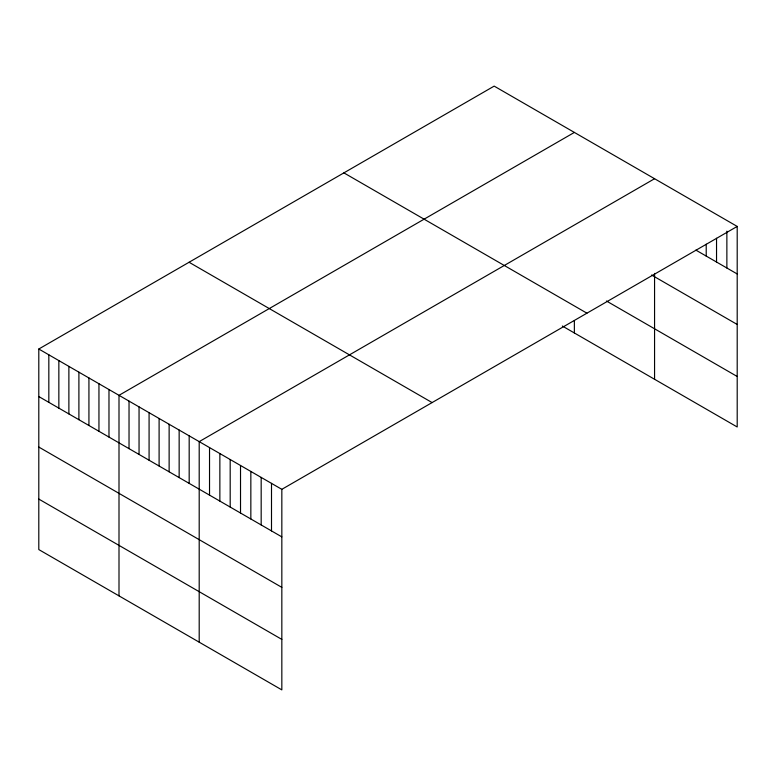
<?xml version="1.0" encoding="UTF-8"?>
<svg xmlns="http://www.w3.org/2000/svg" width="776" height="776" viewBox="0 0 776 776"><rect width="100%" height="100%" fill="white"/><g stroke="black" fill="none" stroke-linecap="round" stroke-linejoin="round"><path stroke-width="1.16" d="M737.2 226.427L281.834 489.336L281.834 689.883L38.8 549.573L38.8 349.016L494.166 86.117L737.2 226.427L737.2 426.984L562.338 326.027M574.366 132.424L119 395.324L119 595.871M654.566 178.722L199.199 441.631L199.199 642.179M695.888 250.115L737.2 273.967M651.559 275.014L737.2 324.465M606.444 301.001L737.2 376.486M343.894 172.873L586.928 313.184M189.072 262.259L432.106 402.579M38.8 349.016L281.834 489.336M38.8 396.555L281.834 536.876M38.8 447.054L281.834 587.364M38.8 499.075L281.834 639.395M726.87 231.161L726.87 268.001M716.539 238.271L716.539 262.045M706.218 244.197L706.218 256.08M654.566 273.385L654.566 379.27M574.366 320.624L574.366 332.972M271.503 483.37L271.503 530.91M261.173 477.405L261.173 524.945M250.842 471.439L250.842 518.979M240.521 465.484L240.521 513.023M230.191 459.518L230.191 507.058M219.86 453.553L219.86 501.092M209.53 447.587L209.53 495.127M189.179 435.84L189.179 483.38M179.149 430.05L179.149 477.589M169.129 424.268L169.129 471.798M159.099 418.477L159.099 466.017M149.079 412.686L149.079 460.226M139.049 406.896L139.049 454.435M129.029 401.114L129.029 448.654M108.979 389.533L108.979 437.072M98.95 383.751L98.95 431.291M88.93 377.96L88.93 425.5M78.9 372.17L78.9 419.709M68.88 366.388L68.88 413.918M58.85 360.597L58.85 408.137M48.83 354.807L48.83 402.346"/></g></svg>
